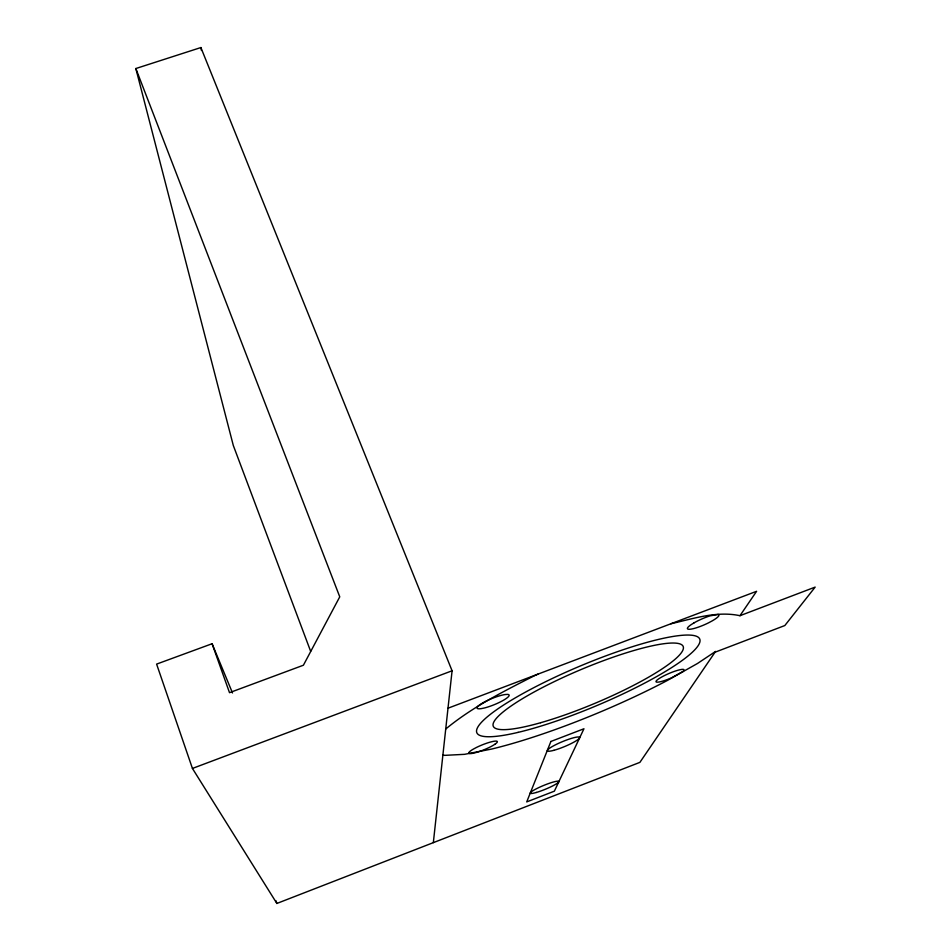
<?xml version="1.0" encoding="UTF-8"?>
<svg xmlns="http://www.w3.org/2000/svg" width="951" height="951" viewBox="0 0 951 951"><rect width="100%" height="100%" fill="white"/><g stroke="black" fill="none" stroke-linecap="round" stroke-linejoin="round"><path stroke-width="1.43" d="M433.335 842.645L452.082 670.788L200.887 47.55L135.838 68.531L233.304 445.472L310.644 651.304M670.895 623.761C693.35 618.649 716.781 610.732 739.961 615.701L756.604 591.296L448.004 708.21M445.734 729.013C472.528 706.89 503.84 691.234 534.664 675.602L537.826 674.176M232.508 692.97L212.085 643.732L156.606 664.107L192.435 768.444L276.872 903.45L639.892 762.369L715.58 651.423L697.499 663.477L667.447 680.417A168.874 30.028 -22.8 0 1 491.536 749.079L464.552 754.333L444.688 755.356L442.916 754.797M715.033 652.22L784.825 625.544L815.162 587.1L739.961 615.701M192.435 768.444L452.082 670.788M135.838 68.531L339.757 596.836L303.405 665.225L229.512 692.673L212.085 643.732M275.909 900.68L276.872 903.45M200.887 47.55L201.446 50.462M550.902 741.459L526.723 801.907L554.362 791.173L583.95 728.763L550.902 741.459M477.735 706.534L476.998 707.734A17.32 3.293 -22.2 0 0 481.194 708.638L484.392 707.984A17.32 3.293 -22.2 0 0 503.816 700.043A17.32 3.293 -22.2 0 0 507.477 694.385L505.112 694.539A17.32 3.293 -22.2 0 0 489.717 699.437L485.723 701.315A17.32 3.293 -22.2 0 0 477.735 706.534M682.782 671.62L671.442 677.885A15.228 2.508 -23.2 0 1 658.698 682.069L656.939 682.176A15.228 2.508 -23.2 0 1 661.765 676.981A15.228 2.508 -23.2 0 1 678.919 669.98L681.439 669.456A15.228 2.508 -23.2 0 1 682.782 671.62M495.055 744.169L492.654 745.667A15.371 2.591 -22.1 0 1 482.442 750.387L478.793 751.682A15.371 2.591 -22.1 0 1 473.42 749.067L476.487 747.438A15.371 2.591 -22.1 0 1 493.664 741.316A15.371 2.591 -22.1 0 1 495.055 744.169M694.111 622.81L691.056 624.712A17.189 3.162 -23.6 0 0 690.236 629.229A17.189 3.162 -23.6 0 0 708.495 622.857L712.133 620.92A17.189 3.162 -23.6 0 0 718.124 614.441L709.993 615.868A17.189 3.162 -23.6 0 0 694.111 622.81M540.655 722.712A102.981 18.259 -22.8 0 0 683.424 647.881A102.981 18.259 -22.8 0 0 540.525 688.56A102.981 18.259 -22.8 0 0 540.655 722.712M536.328 792.468A15.406 2.08 -22.3 0 0 558.784 781.841A15.406 2.08 -22.3 0 0 538.599 787.678A15.406 2.08 -22.3 0 0 536.328 792.468M553.969 750.291A17.487 2.687 -22.5 0 0 579.587 737.952A17.487 2.687 -22.5 0 0 556.894 744.122A17.487 2.687 -22.5 0 0 553.969 750.291M518.129 732.365A120.896 21.457 -22.8 0 0 698.64 644.873A120.896 21.457 -22.8 0 0 547.717 680.69A120.896 21.457 -22.8 0 0 518.129 732.365"/></g></svg>
